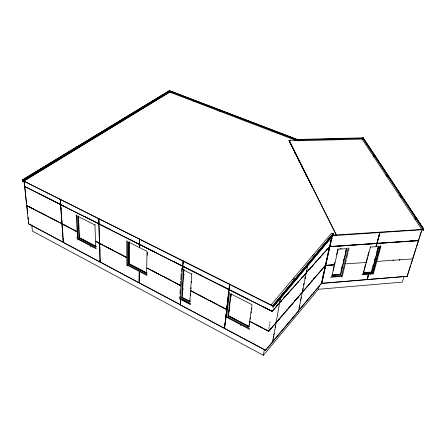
<?xml version="1.0" encoding="UTF-8"?>
<svg xmlns="http://www.w3.org/2000/svg" width="446" height="446" viewBox="0 0 446 446"><rect width="100%" height="100%" fill="white"/><g stroke="black" fill="none" stroke-linecap="round" stroke-linejoin="round"><path stroke-width="0.67" d="M129.072 263.776L146.985 273.153L146.589 273.476L128.665 264.088L129.072 263.776L129.078 241.788M129.117 241.76L129.111 263.748L147.024 273.119M99.675 243.444L100.16 262.092L139.018 282.831L139.252 271.72M139.425 247.547L139.704 244.352L156.345 252.754M139.526 238.945L139.464 244.369L129.747 239.324M139.86 283.138L180.502 304.824L139.146 282.898L139.275 271.87M139.704 244.486L139.67 247.53M139.598 244.436L139.659 239.011M192.8 100.935L193.692 100.344M146.589 273.476L147.029 251.41L128.66 242.094L128.665 264.088M147.353 255.229L147.409 252.475M193.698 100.35L193.742 99.96M194.099 101.42L195.047 100.456M217.977 110.558L218.902 109.565L218.852 110.524M220.19 110.469L219.326 111.087L220.257 110.078L220.201 111.037M179.688 299.043L179.855 296.267M179.978 294.182L180.307 288.629M180.39 287.241L180.758 280.986M180.842 279.597L181.21 273.348M181.293 271.96L181.5 268.486M180.413 300.147L182.297 268.849M180.401 304.919L180.842 299.244M182.548 269.423L182.988 266.201L202.267 275.935M183.072 260.754L182.743 266.217L173.605 261.462M224.678 326.968L224.427 328.412L180.541 304.992L180.875 299.411M182.983 266.334L182.693 269.495L182.91 267.561M182.888 266.29L183.217 260.826M183.155 263.469L183.284 261.417M190.241 300.08L189.767 301.819L181.767 297.593L183.473 269.897L183.864 269.562M181.767 297.593L182.146 297.248L183.903 269.529M182.999 289.95L183.083 288.562M183.908 275.416L183.992 274.034M182.698 300.676L182.788 299.288M189.767 301.819L191.741 274.089L192.126 273.749M190.587 295.23L190.687 293.842M191.033 288.991L191.133 287.609M191.485 282.758L191.579 281.37M244.079 120.565L244.988 119.522M245.478 121.1L246.315 120.448M246.326 120.453L246.387 120.058M271.157 130.929L272.049 129.853M272.612 131.486L273.504 130.405M224.427 328.412L226.713 309.318L220.575 306.129M226.618 309.418L229.172 288.055M228.91 289.532L229.545 284.03M224.845 325.212L225.141 322.921M225.319 321.098L225.609 318.879M225.715 317.663L226.546 310.795M226.663 309.435L227.895 299.104M228.012 297.777L228.681 292.292M229.406 285.992L229.567 284.62M265.242 350.199L224.572 328.49L228.831 292.37M229.149 289.644L226.863 309.396M229.701 284.102L229.06 289.605L229.322 288.133M224.572 328.49L224.823 327.041M225.057 325.022L225.291 322.999M225.52 320.981L225.754 318.957M225.91 317.608L226.847 309.524M229.562 286.07L229.796 284.007M226.54 318.098L229.495 292.721M228.09 316.169L230.721 293.864L252.04 304.679L248.812 327.018L228.09 316.169L228.452 315.79L231.128 293.462M229.333 311.33L229.489 309.981M231.095 296.473L231.257 295.124M289.047 140.992L290.457 140.607M271.029 304.913L331.595 233.135L333.368 233.927L314.358 256.589L312.523 255.736M332.822 235.739L272.963 307.266L273.119 305.527L333.43 233.509L273.036 305.499M240.255 325.625L240.427 324.337M297.097 140.445L297.237 139.47L169.458 90.689L22.317 179.989M249.359 325.279L249.554 323.924M249.749 322.57L249.983 321.181M250.239 319.185L250.474 317.797M251.12 313.098L251.354 311.704M251.611 309.714L251.812 308.359M292.715 279.224L294.611 280.127M293.803 277.936L295.698 278.834L295.843 278.449L295.637 280.172M31.744 224.974L32.38 231.067L263.363 355.311L264.327 349.564M268.866 328.602L269.094 327.247M269.323 325.898L269.551 324.549M269.78 323.194L270.008 321.845M313.516 254.577L315.35 255.407L315.5 255.023L315.289 256.723M307.874 264.891L298.591 310.845L272.835 341.653L273.153 338.888M273.303 337.65L273.627 336.2M273.777 334.963L274.1 333.513M275.171 327.476L275.405 326.132M276.264 321.287L276.152 322.854L302.126 292.42M279.542 302.299L279.759 301.061M280.066 299.712L280.289 298.469M312.456 187.287L289.114 140.284L362.838 138.388L423.126 229.367L423.014 229.673L332.131 235.717M265.548 350.361L272.746 341.759L280.573 297.421M297.036 140.457L297.214 139.475L363.183 137.831L362.927 138.784M301.686 140.657L301.267 139.369M303.308 140.629L302.89 139.33M333.43 233.509L314.341 256.561L314.413 256.166L314.296 257.911M333.301 234.596L333.524 233.548M289.086 140.702L336.462 235.287L289.114 140.284M299.127 307.372L299.4 306.012M300.487 300.576L300.76 299.216M302.55 290.307L302.355 292.398L325.402 265.37M303.609 285.016L303.871 283.695M304.936 278.404L305.198 277.083M306.291 271.642L306.558 270.298M299.205 307.277L299.478 305.923M300.978 298.441L301.251 297.086M302.762 289.554L303.024 288.233M303.687 284.927L303.955 283.606M305.014 278.315L305.276 276.994M306.369 271.553L306.642 270.204M263.363 355.311L318.316 289.298L319.041 285.986M322.174 279.179L322.776 276.459M323.071 275.098L323.673 272.372M320.133 284.843L321.454 283.26L322.04 280.612M322.335 279.285L325.257 266.033M325.87 263.251L329.544 246.605L325.574 265.314L302.226 292.202M331.445 237.963L329.717 246.543L331.885 236.72M312.194 294.332L298.519 310.678L321.594 283.327L325.547 265.437M367.075 279.648L368.441 274.301L367.075 279.648L321.756 283.422L325.658 265.426L333.959 264.779M376.97 243.416L376.257 246.376L379.892 232.137L376.887 243.527L329.856 246.761L325.686 265.303L329.806 246.66L418.794 240.517L377.009 243.287L380.042 232.126M332.242 235.962L329.884 246.632L332.192 235.862M321.756 283.422L325.658 265.426M331.568 139.565L331.802 138.639M332.237 139.866L331.712 139.001M333.151 139.526L333.363 138.555L333.825 139.821M333.006 270.387L333.915 266.312M334.244 265.008L334.846 262.276M336.568 254.917L337.945 248.823M341.017 270.638L341.982 266.613M343.264 261.245L343.749 259.232M345.355 252.525L345.996 249.844M340.632 274.803L340.432 274.413L346.687 248.21L346.921 248.628L340.632 274.803L332.114 275.489L338.168 249.242L346.921 248.628M341.329 276.955L348.354 247.876M342.149 276.888L344.936 265.392M345.265 264.043L346.252 259.985M346.575 258.635L348.053 252.547M348.382 251.198L349.034 248.494M361.544 138.243L421.749 229.456L423.471 229.328L363.016 138.188M362.86 138.756L363.1 137.82M363.602 139.063L297.621 140.774L297.164 139.888L169.402 91.073L22.428 180.407L272.98 305.911L273.119 305.527M363.83 270.65L363.535 273.063L371.841 272.4L378.961 246.487L370.436 247.084L370.213 246.71M364.204 269.356L365.597 263.987M365.971 262.694L367.387 257.364M367.738 256.032L368.775 252.001M363.535 273.063L370.436 247.084M376.05 246.287L376.825 243.427M376.112 246.387L376.887 243.527M367.158 279.53L407.471 276.28L367.214 279.636L368.58 274.29M367.214 279.636L368.641 274.39M380.103 232.227L377.009 243.287M373.218 155.927L374.752 155.877L374.919 155.498L374.634 156.462M373.854 156.892L375.393 156.841M370.236 274.636L370.604 273.303M371.747 270.27L372.293 268.28M372.655 266.953L373.202 264.957M374.478 260.313L375.025 258.318M376.658 252.341L377.204 250.351M377.572 249.024L378.119 247.028M371.841 272.4L371.624 272.015L378.732 246.114M375.276 157.432L375.482 156.468M380.327 245.646L372.538 273.855L362.487 274.669M380.315 246.008L372.778 273.298L362.046 274.167M373.179 274.362L380.962 246.259M385.818 175.016L387.407 174.949L387.585 174.564M386.509 176.064L388.098 175.997L388.276 175.613L387.97 176.599M399.499 260.564L399.9 259.238M410.738 241.671L411.145 240.344M404.182 276.297L402.364 282.106L318.316 289.298M399.46 195.688L401.105 195.604L401.294 195.209M407.41 275.45L410.671 265.136M411.078 263.842L412.505 259.332M416.023 248.221L412.751 258.569L418.415 241.096M416.43 246.928L418.27 241.102M419.128 238.393L418.515 240.333L421.933 229.969M419.535 237.099L421.381 231.273M400.213 196.82L401.857 196.736L402.052 196.346L401.712 197.349M412.645 259.321L407.209 276.091M414.284 218.139L415.984 218.038L416.118 217.659M415.098 219.376L416.804 219.276M416.642 219.895L416.993 218.891M422.384 229.344L423.204 230.532L423.678 228.96L363.167 137.847M423.154 230.47L423.611 228.949M274.747 303.759L275.639 302.7M281.426 295.798L301.212 272.211M303.419 269.585L302.098 271.162L303.436 269.607M304.3 268.531L306.067 266.429M308.275 263.798L306.948 265.376L308.292 263.82M310.477 261.166L309.596 262.22L310.494 261.194M311.804 259.589L312.685 258.535M293.914 280.958L299.026 274.87M299.907 273.816L301.228 272.238M304.757 268.029L306.084 266.452M272.902 307.166L332.755 235.639M265.398 350.283L266.663 348.761M267.511 347.752L272.746 341.759M272.679 341.569L298.591 310.845M313.075 293.278L314.397 291.695M315.283 290.641L317.045 288.534M317.926 287.48L319.252 285.897M269.908 329.745L270.772 328.747M278.276 320.027L279.174 318.979M280.974 316.889L281.878 315.84M283.678 313.75L284.581 312.702M286.382 310.606L287.285 309.563M289.086 307.467L289.989 306.424M291.79 304.328L292.688 303.28M294.494 301.189L295.391 300.141M297.192 298.051L298.095 297.003M311.152 281.833L312.044 280.796M313.828 278.722L314.72 277.685M269.886 329.873L270.75 328.875M278.248 320.156L279.151 319.113M280.952 317.017L281.855 315.969M283.656 313.878L284.559 312.83M286.36 310.734L287.257 309.691M289.064 307.595L289.961 306.547M291.762 304.456L293.117 302.884M294.466 301.318L295.821 299.745M297.17 298.173L298.519 296.607M300.325 294.511L301.223 293.462M311.124 281.956L312.016 280.924M313.8 278.85L314.692 277.813M268.776 331.328L276.085 322.826M302.299 292.364L276.024 322.648M273.309 309.808L274.184 308.822M276.81 305.872L277.68 304.886M280.434 301.791L281.348 300.76M284.091 297.677L285.005 296.646M287.285 294.076L288.2 293.044M297.794 282.246L298.708 281.214M301.451 278.131L302.366 277.1M304.651 274.53L329.689 246.671M308.403 270.304L309.323 269.267M312.083 266.162L313.003 265.125M315.762 262.019L316.682 260.982M318.985 258.39L319.905 257.353M322.664 254.248L323.59 253.211M326.349 250.1L327.269 249.069M273.286 309.942L274.162 308.961M276.782 306.006L277.657 305.025M280.411 301.925L281.326 300.894M284.063 297.811L284.977 296.78M287.263 294.209L288.634 292.665M290.92 290.095L291.829 289.064M297.772 282.374L298.686 281.348M301.424 278.259L302.338 277.234M304.624 274.658L306.146 273.186L279.43 302.918M308.376 270.438L309.295 269.401M312.055 266.29L312.975 265.253M315.735 262.148L316.66 261.111M318.957 258.518L320.339 256.968M322.636 254.376L323.562 253.339M326.321 250.228L327.241 249.197M272.16 311.364L279.592 303.001M306.173 273.058L279.519 302.817M329.717 246.543L306.101 272.896M248.812 327.018L249.163 326.634L228.452 315.79M250.423 321.633L268.531 331.183L250.329 321.739M180.541 304.992L224.522 328.312M191.1 290.954L226.601 309.546M297.198 139.509L169.346 90.689L22.3 179.967L22.545 181.6M180.502 285.457L175.122 282.513M139.018 282.831L100.266 262.008L100.227 260.637M147.08 268.079L180.496 285.585M126.647 257.47L118.753 253.233M100.038 262.025L63.377 242.457L100.038 262.025L99.547 243.254L96.269 241.554M78.379 216.093L77.944 216.366L79.126 238.136L95.728 246.833L96.141 246.543L79.55 237.857L78.418 216.065M95.723 241.269L126.759 257.515M95.728 241.398L99.436 243.46M79.126 238.136L79.55 237.857M62.167 223.959L76.952 231.636L62.044 223.903L60.667 204.714L110.095 229.406M102.134 244.598L99.558 243.399L99.051 223.959M95.728 246.833L94.926 224.979L95.355 224.695M76.656 237.528L77.81 236.759M26.766 205.561L28.611 223.903L63.377 242.323L28.728 223.836L28.438 221.127M76.829 231.585L73.863 229.913M26.531 203.398L24.708 186.428L26.632 205.506L62.044 223.769M26.648 205.628L68.322 227.031M22.529 181.594L23.777 180.842M24.586 186.495L65.083 206.682M60.394 199.184L60.656 204.58M24.006 181.093L24.575 186.361L24.129 181.026M336.529 234.975L331.573 235.46L272.534 306.034L22.707 180.552L169.458 91.285L297.32 140.155L293.886 140.384M321.711 283.316L367.013 279.542M331.902 275.059L340.41 274.379M331.919 275.098L340.432 274.413M363.3 272.645L371.624 272.015M331.317 276.542L341.63 275.712M362.665 274.011L372.722 273.197M330.475 277.267L341.469 276.375M325.714 265.532L333.931 264.902L325.686 265.303M365.742 262.477L345.12 263.932M412.979 258.875L376.591 261.428M339.986 248.717L341.329 248.623M329.834 246.532L376.859 243.299M377.037 243.516L418.755 240.645M331.004 238.315L332.382 238.225M336.563 234.93L423.483 229.344M363.038 138.199L297.164 139.888L296.361 140.574L168.499 91.636M289.058 140.574L290.452 140.54M206.442 105.713L208.394 106.455M270.677 130.277L272.623 131.018M276.52 132.507L278.466 133.254M162.69 95.154L163.905 95.622M162.918 96.224L161.703 95.756L161.647 95.366L161.675 96.319M143.389 106.884L144.61 107.391L143.378 106.895L143.311 106.499L143.356 107.469M142.257 107.135L142.324 107.531L143.562 108.032M122.672 119.026L124.005 119.957L122.745 119.433L122.728 119.065M121.546 119.712L121.619 120.119L122.884 120.643M100.573 132.445L100.662 132.858L101.939 133.415M99.464 134.185L99.436 133.203M76.863 146.84L76.957 147.264L78.262 147.843M75.564 147.632L75.664 148.05L76.968 148.646M51.34 162.333L51.452 162.768L52.779 163.381M49.946 163.18L50.058 163.615L51.385 164.245M294.655 279.698L294.577 281.471M279.408 303.057L271.976 311.42M39.577 193.809L60.539 204.519L60.154 199.195M84.768 216.622L98.806 223.842L98.633 218.462M219.058 284.409L229.01 289.432M229.785 289.822L248.377 299.21M263.876 307.032L271.932 311.096M24.575 186.361L271.909 311.236L229.049 289.744M98.934 224.037L139.459 244.503M139.592 244.57L182.737 266.357M182.877 266.429L228.893 289.666M77.944 216.366L94.926 224.979M183.473 269.897L191.741 274.089M275.912 322.876L268.598 331.372M28.577 206.386L34.66 209.548M39.527 212.073L45.615 215.234M50.482 217.765L56.57 220.926M107.057 247.156L113.212 250.351M152.571 270.8L159.272 274.284M164.15 276.815L170.857 280.3M191.111 290.825L193.564 292.097M198.476 294.65L204.614 297.839M209.525 300.392L216.277 303.899M255.257 324.147L261.908 327.604M266.139 329.8L268.553 331.055M146.974 268.035L180.597 285.496M191.011 290.915L226.752 309.624M99.564 243.522L126.647 257.598M79.589 237.83L96.185 246.51M228.491 315.757L249.197 326.595M78.178 238.671L96.197 248.121M127.545 264.567L147.069 274.814M226.713 316.593L249.331 328.457M78.217 239.368L96.219 248.823M127.545 265.275L147.013 275.5M226.629 317.307L249.838 329.494M182.146 297.248L190.18 301.429M180.541 298.045L190.258 303.185M180.496 298.748L190.208 303.888M182.732 300.024L190.063 303.904M182.726 300.147L190.057 304.027M182.453 300.264L190.453 304.501M99.525 260.626L100.757 261.284M224.667 328.39L265.331 350.093M363.1 137.797L423.622 228.96M393.026 259.801L393.768 260.982M329.248 245.746L329.873 246.945M289.359 141.611L310.572 183.797M294.572 152.409L295.196 153.647M298.603 160.465L299.227 161.708M301.702 166.67L302.327 167.908M305.733 174.726L306.357 175.969M26.838 206.236L27.635 213.684M28.003 217.068L28.293 219.772M60.539 201.179L60.773 204.513M60.979 207.384L61.13 209.442M61.425 213.55L61.57 215.608M61.866 219.716L62.011 221.774M62.317 226.005L62.462 228.051M62.752 232.149L62.903 234.195M63.193 238.287L63.343 240.333M62.055 224.031L63.377 242.457M60.55 204.653L61.927 223.842M61.938 223.97L63.26 242.395M76.863 214.86L78.245 239.864M76.221 215.212L77.582 239.513M90.616 245.244L90.672 246.605M98.895 219.125L99.045 223.831M99.335 232.946L99.491 237.785M99.781 246.883L99.915 251.009M98.756 218.529L98.928 223.903M98.806 223.976L99.436 243.332M162.656 95.717L162.634 94.769L162.645 95.706M169.413 90.716L169.402 91.073M126.776 240.751L126.831 265.548M127.55 241.096L127.545 265.922M170.606 91.519L23.777 181.087L170.606 91.519M100.735 134.135L99.464 133.583L100.735 134.151"/></g></svg>
